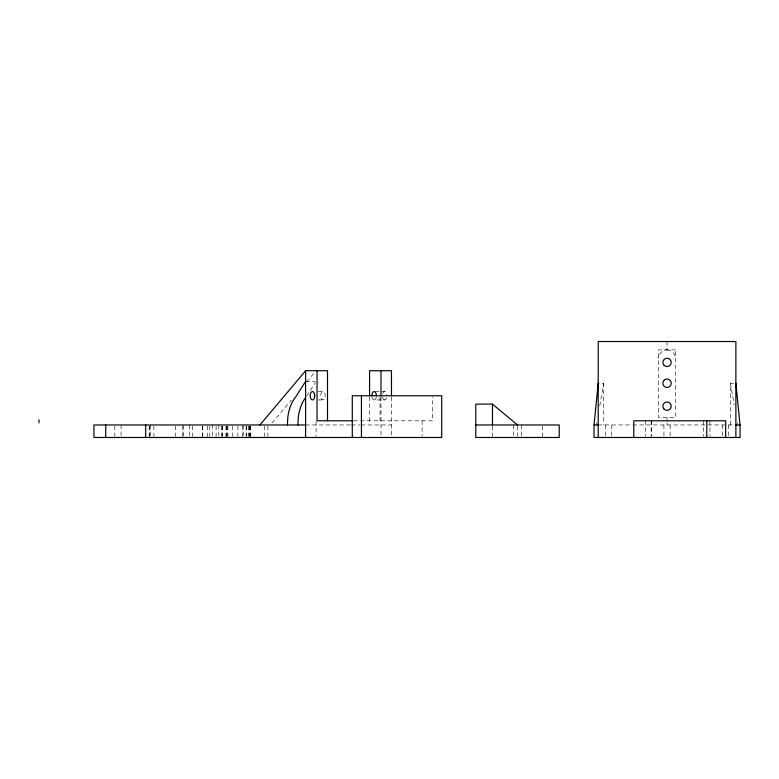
<?xml version="1.0" encoding="UTF-8"?>
<svg xmlns="http://www.w3.org/2000/svg" width="779" height="779" viewBox="0 0 779 779"><rect width="100%" height="100%" fill="white"/><g stroke="black" fill="none" stroke-linecap="round" stroke-linejoin="round"><path stroke-width="0.58" stroke-dasharray="3.9 2.92" d="M730.274 424.964L730.459 383.239L733.711 383.239M596.519 424.964L596.928 422.578M599.772 405.888L603.628 383.239L598.204 383.239M306.741 396.005L315.456 382.401M271.949 423.124L291.307 400.143M306.79 381.759L315.31 371.641M305.611 381.428L314.92 381.428M318.28 391.584L322.934 391.584A4.168 2.288 -90 0 1 324.911 397.845A4.168 2.288 -90 0 1 320.958 397.845A4.168 2.288 -90 0 1 322.934 391.584M375.303 391.584L384.612 391.584M318.28 399.929L322.934 399.929M371.934 396.842A4.168 2.288 -90 0 0 374.144 399.929L384.612 399.929A4.168 2.288 -90 0 0 386.822 396.842M353.5 420.787L432.588 420.787L432.588 396.949M305.611 424.964L350.54 424.964M351.485 424.964L360.19 424.964M361.174 424.964L391.467 424.964M598.204 424.964L631.779 424.964M632.889 424.964L735.882 424.964M730.459 383.239L734.11 404.7M737.158 422.578L737.567 424.964M603.628 383.239L603.813 424.964M728.579 424.964L728.579 436.337M722.318 424.964L722.318 436.337M709.932 420.787L709.932 436.289M703.671 420.787L703.671 436.289M670.144 424.964L670.144 436.337M667.048 341.523L667.048 349.868A8.345 8.345 0 0 0 658.703 358.213M667.048 417.651L667.048 421.828M667.048 422.87L667.048 424.964M663.912 424.964L663.942 436.337M651.526 420.787L651.526 436.289M651.156 420.787L651.156 436.289M645.265 420.787L645.265 436.289M611.768 424.964L611.768 436.337M605.507 424.964L605.507 436.337M542.535 426.094L542.535 437.477M521.677 424.964L521.677 437.477M517.499 426.094L517.499 436.337M513.332 424.964L513.332 437.477M492.474 426.094L492.474 436.337M422.111 420.787L422.111 436.289M391.467 396.949L391.467 437.477M380.989 396.949L380.989 436.289M380.045 396.949L380.045 420.787M369.567 396.949L369.567 420.787M316.079 421.332L316.079 436.337M267.888 426.094L267.888 436.337M264.393 426.094L264.393 436.337M250.195 426.094L250.302 436.337M250.176 426.094L250.176 437.477M249.611 426.094L249.611 436.337M249.134 426.094L249.134 436.337M248.764 426.094L248.764 436.337M246.748 426.094L246.748 436.337M246.145 426.094L246.145 436.337M243.252 424.964L243.252 436.337M242.454 426.094L242.454 436.337M237.887 426.094L237.887 436.337M232.687 426.094L232.687 436.337M227.906 426.094L227.906 436.337M227.127 426.094L227.127 436.337M226.514 426.094L226.514 437.477M225.978 426.094L225.978 437.477M222.716 426.094L222.716 436.337M222.2 426.094L222.2 436.337M221.509 426.094L221.509 436.337M218.811 424.964L218.811 436.337M216.104 426.094L216.104 436.337M212.57 424.964L212.57 436.337M209.775 426.094L209.775 436.337M207.418 426.094L207.418 437.477M202.774 426.094L202.774 436.337M202.53 426.094L202.53 436.337M192.316 426.094L192.316 436.337M189.355 424.964L189.355 436.337M183.114 424.964L183.114 436.337M182.919 426.094L182.919 437.477M175.392 426.094L175.392 436.337M153.891 426.094L153.891 436.337M150.532 424.964L150.532 436.337M149.578 426.094L149.578 437.477M149.198 426.094L149.198 436.337M121.076 424.964L121.076 436.337M114.825 426.094L114.825 436.337M667.048 349.868A8.345 8.345 0 0 1 675.383 358.213M382.635 393.668A4.168 2.288 -90 0 1 384.914 391.623A4.168 2.288 -90 0 1 386.822 394.68M384.612 399.929A4.168 2.288 -90 0 1 382.411 396.842M376.345 396.842A4.168 2.288 -90 0 1 374.144 399.929M675.383 349.868L658.703 349.868L658.703 417.651L675.383 417.651L675.383 349.868"/><path stroke-width="1.17" d="M287.441 424.964L287.733 418.031A33.37 18.277 -90 0 1 295.65 396.978L305.611 381.428M297.909 424.964L298.201 418.031A33.37 18.277 -90 0 1 305.465 397.796M735.882 383.239L740.05 424.964L740.05 437.477L594.036 437.477L594.036 424.964L598.204 383.239M259.923 424.964L305.611 370.726L327.501 370.726L327.501 420.787M517.499 424.964L492.474 404.097L475.784 404.097L475.784 437.477L559.215 437.477L559.215 424.964L475.784 424.964M352.858 420.787L317.034 420.787L317.034 370.726M305.611 424.964L93.928 424.964L93.928 437.477L441.722 437.477L441.722 395.761L352.293 395.761L352.293 437.477M594.036 424.964L598.204 424.964M735.882 424.964L740.05 424.964M735.882 437.477L735.882 341.523L598.204 341.523L598.204 437.477M725.677 437.477L725.697 420.787L633.794 420.787L633.794 437.477M706.796 420.787L706.796 437.477M492.474 404.097L492.474 424.964M391.467 395.761L391.467 370.726L369.567 370.726L369.567 395.761M380.989 370.726L380.989 395.761M361.437 395.761L361.437 437.477M305.611 370.726L305.611 437.477M145.702 424.964L145.702 437.477M105.73 424.964L105.73 437.477M38.95 419.745L38.95 422.87M371.856 395.761A4.168 2.288 -90 0 1 374.144 391.584A4.168 2.288 -90 0 1 376.423 395.761M314.745 395.761L314.667 396.842A4.168 2.288 -90 0 1 311.59 399.608A4.168 2.288 -90 0 1 310.48 393.668L310.85 392.811A4.168 2.288 -90 0 1 313.333 391.905A4.168 2.288 -90 0 1 314.745 395.761M663.99 380.395L663.357 381.282A4.168 4.168 0 0 0 666.103 387.309L667.184 387.416A4.168 4.168 0 0 0 670.096 386.092L670.729 385.196A4.168 4.168 0 0 0 667.983 379.178L666.902 379.071A4.168 4.168 0 0 0 663.99 380.395M664.097 365.332A4.168 4.168 0 0 0 671.07 363.462A4.168 4.168 0 0 0 665.967 358.35A4.168 4.168 0 0 0 664.097 365.332M664.097 409.131A4.168 4.168 0 0 0 671.07 407.261A4.168 4.168 0 0 0 665.967 402.149A4.168 4.168 0 0 0 664.097 409.131"/></g></svg>
